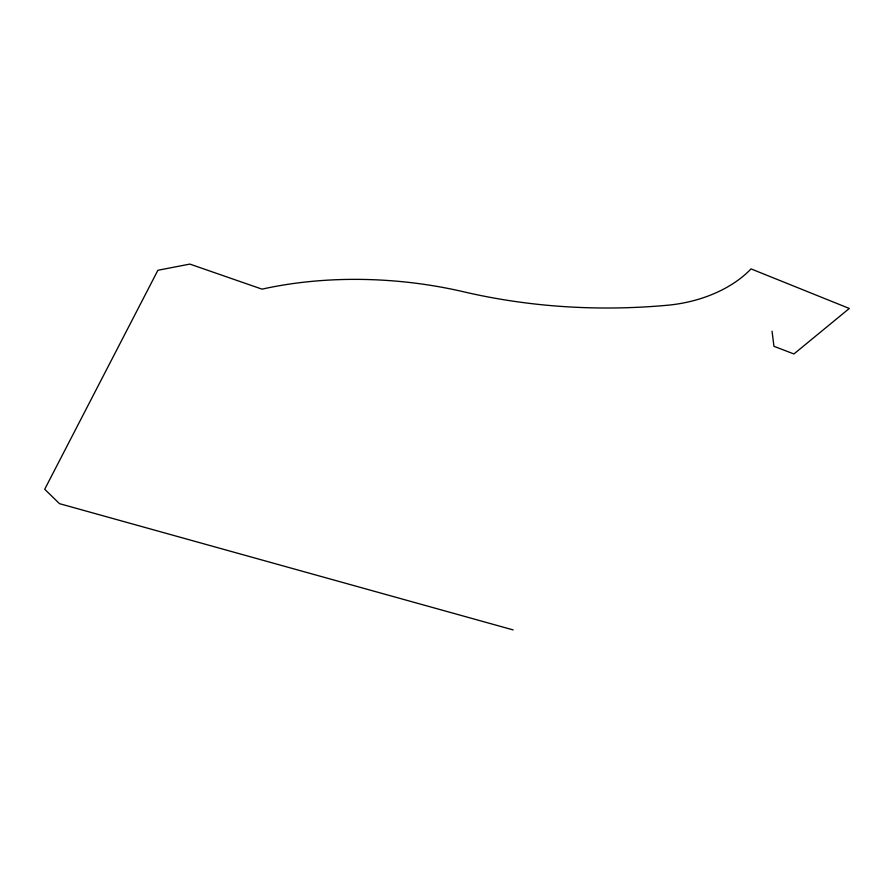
<?xml version="1.0" encoding="UTF-8"?>
<svg xmlns="http://www.w3.org/2000/svg" width="894" height="894" viewBox="0 0 894 894"><rect width="100%" height="100%" fill="white"/><g stroke="black" fill="none" stroke-linecap="round" stroke-linejoin="round"><path stroke-width="1.34" d="M513.156 629.912L59.518 503.668L44.7 489.275L157.903 270.267L189.863 264.088L262.031 289.153A269.541 149.32 5 0 1 463.528 291.768A591.694 505.523 -17.7 0 0 667.136 305.279A109.057 72.649 -5.3 0 0 751.038 268.893L849.3 308.464L793.928 353.957L773.947 346.313L772.047 331.205"/></g></svg>
